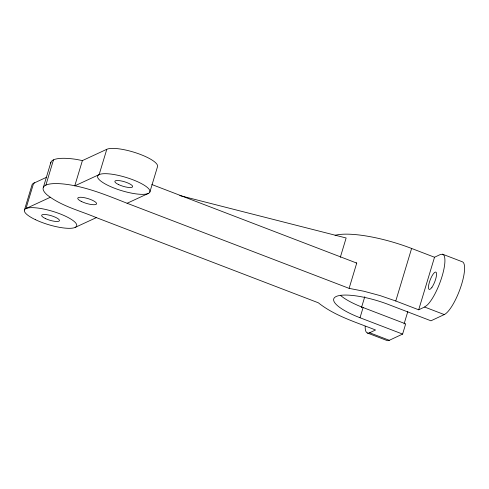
<?xml version="1.0" encoding="UTF-8"?>
<svg xmlns="http://www.w3.org/2000/svg" width="489" height="489" viewBox="0 0 489 489"><rect width="100%" height="100%" fill="white"/><g stroke="black" fill="none" stroke-linecap="round" stroke-linejoin="round"><path stroke-width="0.73" d="M43.295 187.55L50.911 162.275M45.868 185.148L53.49 159.866M340.313 257.312L346.139 237.99L179.818 195.582M365.161 326.352A28.399 7.579 -69 0 0 369.635 332.758L375.546 330.002C356.004 322.147 335.069 316.09 318.327 302.789L96.345 217.617C79.762 210.625 61.473 206.193 47.085 194.885A45.899 11.803 16.8 0 1 68.851 184.689C89.108 187.874 108.142 195.789 127.109 203.265L349.109 288.369L356.732 263.088L151.828 184.518M361.469 307.673L364.77 296.725M363.101 307.538L405.687 323.871L402.606 334.085L360.02 317.746L363.101 307.538A42.274 10.868 16.8 0 1 340.356 295.27M442.624 254.219A28.393 7.628 -69 0 1 442.08 276.309A28.393 7.628 -69 0 1 427.331 304.977L424.593 307.025L418.688 309.794L395.778 300.998L411.61 248.455L434.513 257.245L440.424 254.482L442.624 254.219L462.301 261.774A28.393 7.628 -69 0 1 460.644 287.33A28.393 7.628 -69 0 1 444.256 314.574L430.956 320.802L388.376 304.47A42.274 10.868 16.8 0 0 336.157 296.511A42.274 10.868 16.8 0 0 360.02 317.746M404.055 324.011L407.795 311.603M418.688 309.794L434.513 257.245M24.45 209.97L32.085 184.683A27.317 6.98 16.8 0 1 34.701 182.874M106.798 149.298L82.403 160.594L74.756 185.887L99.151 174.591L106.798 149.298A27.317 6.98 16.8 0 1 137.244 153.289A27.317 6.98 16.8 0 1 157.495 166.743L149.86 192.03A27.317 6.98 16.8 0 1 108.552 185.673A27.317 6.98 16.8 0 1 112.831 174.347A27.317 6.98 16.8 0 1 149.86 192.03M367.435 333.015L387.092 340.558A28.393 7.579 -69 0 0 389.293 340.301L402.606 334.085M46.492 177.299L33.613 183.265L25.966 208.552L50.367 197.256M127.109 203.265L148.32 193.455M75.135 227.416L96.345 217.617M356.133 262.972L356.732 263.088M349.109 288.369L363.932 291.248L380.057 295.594L395.778 300.998M82.403 160.594L76.467 159.408A45.899 11.803 16.8 0 0 50.715 163.503M424.593 307.025L444.256 314.574M369.635 332.758L389.293 340.301M335.099 235.307A64.346 16.547 16.8 0 1 411.61 248.455M431.97 287.251A9.291 2.476 -69 0 0 436.255 272.471A9.291 2.476 -69 0 0 429.299 282.538A9.291 2.476 -69 0 0 431.97 287.251M81.205 201.364A9.835 2.531 16.8 0 0 96.498 204.017A9.835 2.531 16.8 0 0 83.815 197.593A9.835 2.531 16.8 0 0 81.205 201.364M118.582 184.579A9.291 2.372 16.8 0 0 132.629 186.743A9.291 2.372 16.8 0 0 120.037 180.728A9.291 2.372 16.8 0 0 118.582 184.579M35.355 219.647A27.317 6.98 16.8 0 0 76.669 225.997A27.317 6.98 16.8 0 0 39.64 208.314A27.317 6.98 16.8 0 0 35.355 219.647M45.398 218.546A9.291 2.372 16.8 0 0 59.444 220.704A9.291 2.372 16.8 0 0 46.852 214.689A9.291 2.372 16.8 0 0 45.398 218.546"/></g></svg>
